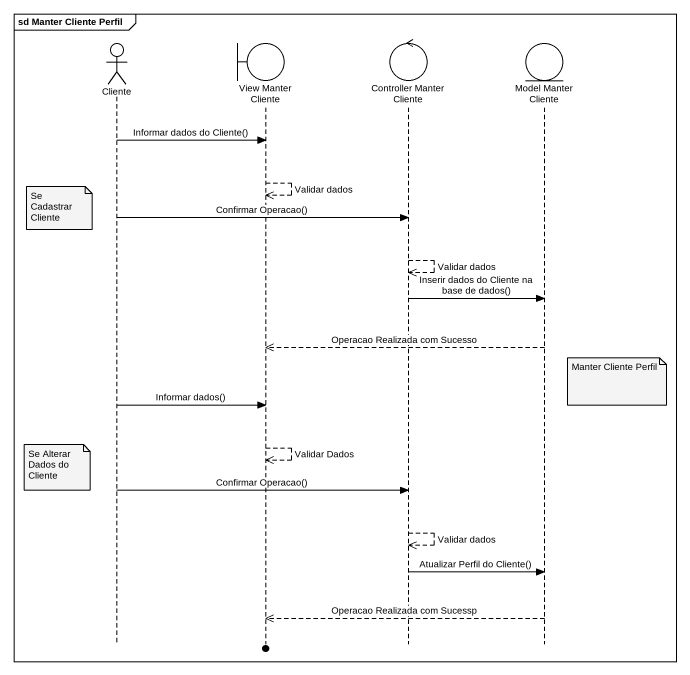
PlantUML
@startuml
mainframe sd Manter Cliente Perfil
hide footbox
actor Cliente
boundary "View Manter Cliente" as View_Manter_Cliente
control "Controller Manter Cliente" as Controller_Manter_Cliente
entity "Model Manter Cliente" as Model_Manter_Cliente

Cliente -> View_Manter_Cliente : Informar dados do Cliente()
View_Manter_Cliente -->> View_Manter_Cliente : Validar dados
note left of Cliente : Se Cadastrar Cliente
Cliente -> Controller_Manter_Cliente : Confirmar Operacao()
Controller_Manter_Cliente -->> Controller_Manter_Cliente : Validar dados
Controller_Manter_Cliente -> Model_Manter_Cliente : Inserir dados do Cliente na base de dados()
Model_Manter_Cliente -->> View_Manter_Cliente : Operacao Realizada com Sucesso
note right of Model_Manter_Cliente : Manter Cliente Perfil
Cliente -> View_Manter_Cliente : Informar dados()
View_Manter_Cliente -->> View_Manter_Cliente : Validar Dados
note left of Cliente : Se Alterar Dados do Cliente
Cliente -> Controller_Manter_Cliente : Confirmar Operacao()
Controller_Manter_Cliente -->> Controller_Manter_Cliente : Validar dados
Controller_Manter_Cliente -> Model_Manter_Cliente : Atualizar Perfil do Cliente()
Model_Manter_Cliente -->> View_Manter_Cliente : Operacao Realizada com Sucessp
@enduml
